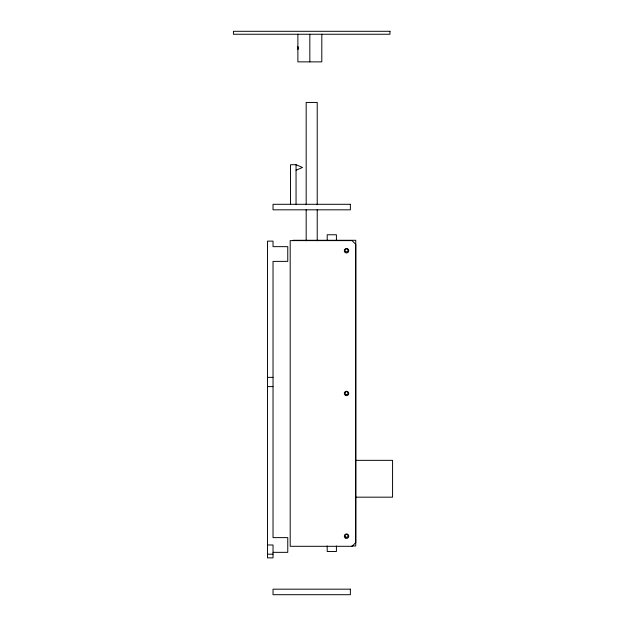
<?xml version="1.0" encoding="UTF-8"?>
<svg xmlns="http://www.w3.org/2000/svg" width="626" height="626" viewBox="0 0 626 626"><rect width="100%" height="100%" fill="white"/><g stroke="black" fill="none" stroke-linecap="round" stroke-linejoin="round"><path stroke-width="0.94" d="M327.202 545.974L327.202 551.498L336.412 551.498L336.412 545.974M327.202 240.282L327.202 234.758L336.412 234.758L336.412 240.282M296.051 170.233L302.507 167.471L296.051 164.708L290.527 164.708L290.527 204.295M293.132 240.282L355.748 240.282L355.748 545.974L351.867 545.974M267.505 377.368L273.03 377.368M267.505 386.61L273.03 386.61M355.748 460.345L392.572 460.345L392.572 497.177L355.748 497.177M267.505 544.98L273.03 544.98L273.03 557.868L267.505 557.868L267.505 241.127L273.03 241.127L273.03 246.652L287.764 246.652L287.764 261.386L273.03 261.386L273.03 537.617L287.764 537.617L287.764 552.343L273.03 552.343M267.505 554.19L273.03 554.19M297.89 47.678C297.882 44.149 297.89 51.981 297.882 48.437M321.819 34.25L321.803 61.872L297.882 61.872L297.89 34.25M317.225 204.749L317.225 102.445L306.177 102.445L306.177 204.749M317.225 209.624L317.225 240.799M309.831 34.25L309.831 61.872M306.177 209.624L306.177 240.799M296.051 164.708L296.051 204.295M355.748 542.617L352.062 546.302L290.19 546.302L290.19 240.611L352.062 240.611L355.748 244.289L355.748 542.617M389.951 31.3L233.428 31.3L233.428 34.25L389.951 34.25L389.951 31.3M350.372 204.295L273.03 204.295L273.03 209.82L350.372 209.82L350.372 204.295M350.372 589.176L273.03 589.176L273.03 594.7L350.372 594.7L350.372 589.176M345.802 537.124A1.471 1.471 0 0 0 348.009 535.848A1.471 1.471 0 0 0 345.802 534.573A1.471 1.471 0 0 0 345.802 537.124M345.802 394.403A1.471 1.471 0 0 0 348.009 393.128A1.471 1.471 0 0 0 345.802 391.853A1.471 1.471 0 0 0 345.802 394.403M345.802 251.683A1.471 1.471 0 0 0 348.009 250.408A1.471 1.471 0 0 0 345.802 249.132A1.471 1.471 0 0 0 345.802 251.683M345.255 537.969A2.207 2.207 0 0 0 348.737 536.388A2.207 2.207 0 0 0 345.622 534.158A2.207 2.207 0 0 0 345.255 537.969M345.435 395.366A2.207 2.207 0 0 0 348.745 393.457A2.207 2.207 0 0 0 345.435 391.54A2.207 2.207 0 0 0 345.435 395.366M345.317 252.583A2.207 2.207 0 0 0 348.745 250.87A2.207 2.207 0 0 0 345.552 248.765A2.207 2.207 0 0 0 345.317 252.583"/></g></svg>
